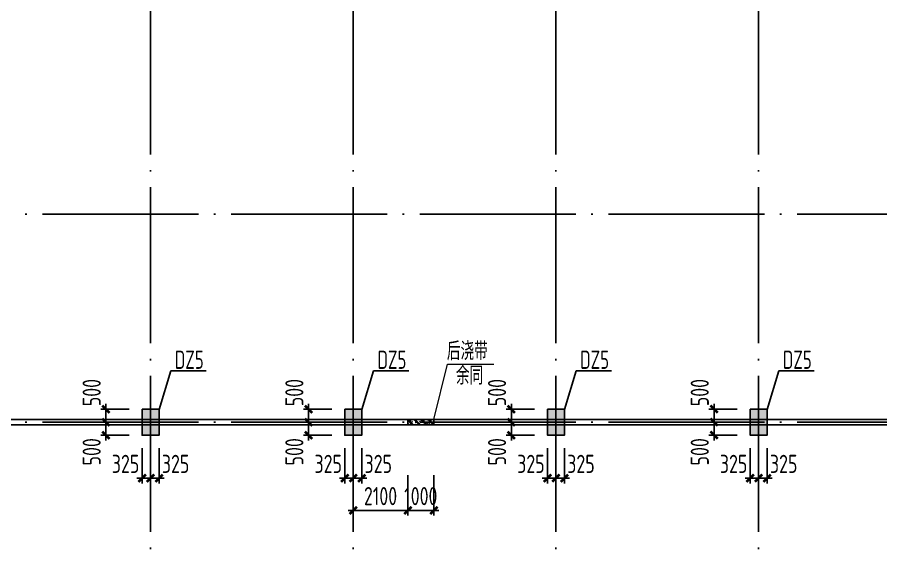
# Model space of a CAD drawing. Extents: x -2746917 to -971774, y -3334247 to -3250358.
# Drawn here: x -2254099 to -2237485, y -3295263 to -3284886 of the extents above; entities that cross this region are included whole.
import ezdxf

# ---------------------------------------------------------------- set-up
doc = ezdxf.new("R2010")
doc.units = 0
doc.header["$LTSCALE"] = 1000
doc.header["$MEASUREMENT"] = 0
doc.header["$PDMODE"] = 35
doc.linetypes.add('DOTE', pattern=[2.42, 2, -0.2, 0.02, -0.2])
doc.layers.get('0').update_dxf_attribs({"linetype": 'CONTINUOUS'})
doc.layers.get('Defpoints').update_dxf_attribs({"linetype": 'CONTINUOUS'})
for name, color, linetype in [('AXIS', 253, 'DOTE'), ('BEAM_CON', 4, 'CONTINUOUS'), ('COLU', 7, 'CONTINUOUS'), ('DIM', 3, 'CONTINUOUS'), ('HATCH', 254, 'CONTINUOUS'), ('NUM', 7, 'CONTINUOUS'), ('TEXT', 7, 'CONTINUOUS')]:
    doc.layers.add(name, color=color, linetype=linetype)
doc.styles.add('TSSD_Dimension', font='tssdeng.shx', dxfattribs={"width": 0.75, "bigfont": 'Hztxt.shx'})
doc.styles.add('TSSD_Norm', font='tssdeng.shx', dxfattribs={"width": 0.75, "bigfont": 'hztxt.shx'})
doc.styles.add('TSSD_Rein', font='Tssdeng.shx', dxfattribs={"width": 0.75, "bigfont": 'hztxt.shx'})
doc.dimstyles.new('TSSD_200_100', dxfattribs={"dimtxt": 350, "dimasz": 100, "dimexe": 100, "dimexo": 250, "dimgap": 100, "dimtad": 1, "dimdec": 0, "dimlfac": 2, "dimzin": 0, "dimdsep": 46, "dimtxsty": 'TSSD_Dimension', "dimblk": 'ARCHTICK', "dimcen": 0, "dimdle": 100, "dimclrt": 7, "dimadec": 0, "dimazin": 0, "dimtfac": 1, "dimtdec": 0, "dimtix": 1, "dimtmove": 2, "dimatfit": 3, "dimfxl": 1, "dimtolj": 1, "dimtzin": 0, "dimarcsym": 0})

# ---------------------------------------------------------------- blocks, each defined once
blk = doc.blocks.new('_ArchTick')
at = {"color": 0, "const_width": 0.5}
blk.add_lwpolyline([(-0.71, -0.71), (0.71, 0.71)], dxfattribs=at)
blk = doc.blocks.new('*D1648')
at = {"layer": 'Defpoints', "color": 0, "ltscale": 1.5}
for p in [(-2251696, -3292425), (-2252392, -3292675), (-2251696, -3292675)]:
    blk.add_point(p, dxfattribs=at)
at = {"layer": 'DIM', "color": 0, "lineweight": -2, "ltscale": 1.5}
for p, q in [((-2252392, -3292325), (-2252392, -3292775)), ((-2251946, -3292425), (-2252492, -3292425)), ((-2251946, -3292675), (-2252492, -3292675))]:
    blk.add_line(p, q, dxfattribs=at)
at = {"layer": 'DIM', "color": 0, "lineweight": -2, "ltscale": 1.5, "xscale": 100, "yscale": 100, "zscale": 100}
for p, rotation in [((-2252392, -3292425), 90), ((-2252392, -3292675), 270)]:
    blk.add_blockref('_ArchTick', p, dxfattribs=dict(at, rotation=rotation))
at = {"layer": 'DIM', "color": 7, "ltscale": 1.5, "insert": (-2252667, -3292106), "char_height": 350, "attachment_point": 5, "rotation": 90, "style": 'TSSD_Dimension'}
blk.add_mtext('\\A1;500', dxfattribs=at)
blk = doc.blocks.new('*D1649')
at = {"layer": 'Defpoints', "color": 0, "ltscale": 1.5}
for p in [(-2251696, -3292675), (-2252392, -3292925), (-2251696, -3292925)]:
    blk.add_point(p, dxfattribs=at)
at = {"layer": 'DIM', "color": 0, "lineweight": -2, "ltscale": 1.5}
for p, q in [((-2252392, -3292575), (-2252392, -3293025)), ((-2251946, -3292675), (-2252492, -3292675)), ((-2251946, -3292925), (-2252492, -3292925))]:
    blk.add_line(p, q, dxfattribs=at)
at = {"layer": 'DIM', "color": 0, "lineweight": -2, "ltscale": 1.5, "xscale": 100, "yscale": 100, "zscale": 100}
for p, rotation in [((-2252392, -3292675), 90), ((-2252392, -3292925), 270)]:
    blk.add_blockref('_ArchTick', p, dxfattribs=dict(at, rotation=rotation))
at = {"layer": 'DIM', "color": 7, "ltscale": 1.5, "insert": (-2252667, -3293245), "char_height": 350, "attachment_point": 5, "rotation": 90, "style": 'TSSD_Dimension'}
blk.add_mtext('\\A1;500', dxfattribs=at)
blk = doc.blocks.new('*D1650')
at = {"layer": 'Defpoints', "color": 0, "ltscale": 1.5}
for p in [(-2251696, -3292925), (-2251534, -3292925), (-2251534, -3293752)]:
    blk.add_point(p, dxfattribs=at)
at = {"layer": 'DIM', "color": 0, "lineweight": -2, "ltscale": 1.5}
for p, q in [((-2251696, -3293175), (-2251696, -3293852)), ((-2251534, -3293175), (-2251534, -3293852)), ((-2251696, -3293752), (-2251796, -3293752)), ((-2251696, -3293752), (-2251534, -3293752)), ((-2251534, -3293752), (-2251434, -3293752))]:
    blk.add_line(p, q, dxfattribs=at)
at = {"layer": 'DIM', "color": 0, "lineweight": -2, "ltscale": 1.5, "xscale": 100, "yscale": 100, "zscale": 100}
blk.add_blockref('_ArchTick', (-2251696, -3293752), dxfattribs=at)
at = {"layer": 'DIM', "color": 0, "lineweight": -2, "ltscale": 1.5, "xscale": 100, "yscale": 100, "zscale": 100, "rotation": 180}
blk.add_blockref('_ArchTick', (-2251534, -3293752), dxfattribs=at)
at = {"layer": 'DIM', "color": 7, "ltscale": 1.5, "insert": (-2252015, -3293477), "char_height": 350, "attachment_point": 5, "style": 'TSSD_Dimension'}
blk.add_mtext('\\A1;325', dxfattribs=at)
blk = doc.blocks.new('*D1651')
at = {"layer": 'Defpoints', "color": 0, "ltscale": 1.5}
for p in [(-2251534, -3292925), (-2251371, -3292925), (-2251371, -3293752)]:
    blk.add_point(p, dxfattribs=at)
at = {"layer": 'DIM', "color": 0, "lineweight": -2, "ltscale": 1.5}
for p, q in [((-2251534, -3293175), (-2251534, -3293852)), ((-2251371, -3293175), (-2251371, -3293852)), ((-2251534, -3293752), (-2251634, -3293752)), ((-2251534, -3293752), (-2251371, -3293752)), ((-2251371, -3293752), (-2251271, -3293752))]:
    blk.add_line(p, q, dxfattribs=at)
at = {"layer": 'DIM', "color": 0, "lineweight": -2, "ltscale": 1.5, "xscale": 100, "yscale": 100, "zscale": 100}
blk.add_blockref('_ArchTick', (-2251534, -3293752), dxfattribs=at)
at = {"layer": 'DIM', "color": 0, "lineweight": -2, "ltscale": 1.5, "xscale": 100, "yscale": 100, "zscale": 100, "rotation": 180}
blk.add_blockref('_ArchTick', (-2251371, -3293752), dxfattribs=at)
at = {"layer": 'DIM', "color": 7, "ltscale": 1.5, "insert": (-2251052, -3293477), "char_height": 350, "attachment_point": 5, "style": 'TSSD_Dimension'}
blk.add_mtext('\\A1;325', dxfattribs=at)
blk = doc.blocks.new('*D1660')
at = {"layer": 'Defpoints', "color": 0, "ltscale": 1.5}
for p in [(-2247796, -3292425), (-2248492, -3292675), (-2247796, -3292675)]:
    blk.add_point(p, dxfattribs=at)
at = {"layer": 'DIM', "color": 0, "lineweight": -2, "ltscale": 1.5}
for p, q in [((-2248492, -3292325), (-2248492, -3292775)), ((-2248046, -3292425), (-2248592, -3292425)), ((-2248046, -3292675), (-2248592, -3292675))]:
    blk.add_line(p, q, dxfattribs=at)
at = {"layer": 'DIM', "color": 0, "lineweight": -2, "ltscale": 1.5, "xscale": 100, "yscale": 100, "zscale": 100}
for p, rotation in [((-2248492, -3292425), 90), ((-2248492, -3292675), 270)]:
    blk.add_blockref('_ArchTick', p, dxfattribs=dict(at, rotation=rotation))
at = {"layer": 'DIM', "color": 7, "ltscale": 1.5, "insert": (-2248767, -3292106), "char_height": 350, "attachment_point": 5, "rotation": 90, "style": 'TSSD_Dimension'}
blk.add_mtext('\\A1;500', dxfattribs=at)
blk = doc.blocks.new('*D1661')
at = {"layer": 'Defpoints', "color": 0, "ltscale": 1.5}
for p in [(-2247796, -3292675), (-2248492, -3292925), (-2247796, -3292925)]:
    blk.add_point(p, dxfattribs=at)
at = {"layer": 'DIM', "color": 0, "lineweight": -2, "ltscale": 1.5}
for p, q in [((-2248492, -3292575), (-2248492, -3293025)), ((-2248046, -3292675), (-2248592, -3292675)), ((-2248046, -3292925), (-2248592, -3292925))]:
    blk.add_line(p, q, dxfattribs=at)
at = {"layer": 'DIM', "color": 0, "lineweight": -2, "ltscale": 1.5, "xscale": 100, "yscale": 100, "zscale": 100}
for p, rotation in [((-2248492, -3292675), 90), ((-2248492, -3292925), 270)]:
    blk.add_blockref('_ArchTick', p, dxfattribs=dict(at, rotation=rotation))
at = {"layer": 'DIM', "color": 7, "ltscale": 1.5, "insert": (-2248767, -3293245), "char_height": 350, "attachment_point": 5, "rotation": 90, "style": 'TSSD_Dimension'}
blk.add_mtext('\\A1;500', dxfattribs=at)
blk = doc.blocks.new('*D1662')
at = {"layer": 'Defpoints', "color": 0, "ltscale": 1.5}
for p in [(-2247796, -3292925), (-2247634, -3292925), (-2247634, -3293752)]:
    blk.add_point(p, dxfattribs=at)
at = {"layer": 'DIM', "color": 0, "lineweight": -2, "ltscale": 1.5}
for p, q in [((-2247796, -3293175), (-2247796, -3293852)), ((-2247634, -3293175), (-2247634, -3293852)), ((-2247796, -3293752), (-2247896, -3293752)), ((-2247796, -3293752), (-2247634, -3293752)), ((-2247634, -3293752), (-2247534, -3293752))]:
    blk.add_line(p, q, dxfattribs=at)
at = {"layer": 'DIM', "color": 0, "lineweight": -2, "ltscale": 1.5, "xscale": 100, "yscale": 100, "zscale": 100}
blk.add_blockref('_ArchTick', (-2247796, -3293752), dxfattribs=at)
at = {"layer": 'DIM', "color": 0, "lineweight": -2, "ltscale": 1.5, "xscale": 100, "yscale": 100, "zscale": 100, "rotation": 180}
blk.add_blockref('_ArchTick', (-2247634, -3293752), dxfattribs=at)
at = {"layer": 'DIM', "color": 7, "ltscale": 1.5, "insert": (-2248115, -3293477), "char_height": 350, "attachment_point": 5, "style": 'TSSD_Dimension'}
blk.add_mtext('\\A1;325', dxfattribs=at)
blk = doc.blocks.new('*D1663')
at = {"layer": 'Defpoints', "color": 0, "ltscale": 1.5}
for p in [(-2247634, -3292925), (-2247471, -3292925), (-2247471, -3293752)]:
    blk.add_point(p, dxfattribs=at)
at = {"layer": 'DIM', "color": 0, "lineweight": -2, "ltscale": 1.5}
for p, q in [((-2247634, -3293175), (-2247634, -3293852)), ((-2247471, -3293175), (-2247471, -3293852)), ((-2247634, -3293752), (-2247734, -3293752)), ((-2247634, -3293752), (-2247471, -3293752)), ((-2247471, -3293752), (-2247371, -3293752))]:
    blk.add_line(p, q, dxfattribs=at)
at = {"layer": 'DIM', "color": 0, "lineweight": -2, "ltscale": 1.5, "xscale": 100, "yscale": 100, "zscale": 100}
blk.add_blockref('_ArchTick', (-2247634, -3293752), dxfattribs=at)
at = {"layer": 'DIM', "color": 0, "lineweight": -2, "ltscale": 1.5, "xscale": 100, "yscale": 100, "zscale": 100, "rotation": 180}
blk.add_blockref('_ArchTick', (-2247471, -3293752), dxfattribs=at)
at = {"layer": 'DIM', "color": 7, "ltscale": 1.5, "insert": (-2247152, -3293477), "char_height": 350, "attachment_point": 5, "style": 'TSSD_Dimension'}
blk.add_mtext('\\A1;325', dxfattribs=at)
blk = doc.blocks.new('*D1672')
at = {"layer": 'Defpoints', "color": 0, "ltscale": 1.5}
for p in [(-2243896, -3292425), (-2244592, -3292675), (-2243896, -3292675)]:
    blk.add_point(p, dxfattribs=at)
at = {"layer": 'DIM', "color": 0, "lineweight": -2, "ltscale": 1.5}
for p, q in [((-2244592, -3292325), (-2244592, -3292775)), ((-2244146, -3292425), (-2244692, -3292425)), ((-2244146, -3292675), (-2244692, -3292675))]:
    blk.add_line(p, q, dxfattribs=at)
at = {"layer": 'DIM', "color": 0, "lineweight": -2, "ltscale": 1.5, "xscale": 100, "yscale": 100, "zscale": 100}
for p, rotation in [((-2244592, -3292425), 90), ((-2244592, -3292675), 270)]:
    blk.add_blockref('_ArchTick', p, dxfattribs=dict(at, rotation=rotation))
at = {"layer": 'DIM', "color": 7, "ltscale": 1.5, "insert": (-2244867, -3292106), "char_height": 350, "attachment_point": 5, "rotation": 90, "style": 'TSSD_Dimension'}
blk.add_mtext('\\A1;500', dxfattribs=at)
blk = doc.blocks.new('*D1673')
at = {"layer": 'Defpoints', "color": 0, "ltscale": 1.5}
for p in [(-2243896, -3292675), (-2244592, -3292925), (-2243896, -3292925)]:
    blk.add_point(p, dxfattribs=at)
at = {"layer": 'DIM', "color": 0, "lineweight": -2, "ltscale": 1.5}
for p, q in [((-2244592, -3292575), (-2244592, -3293025)), ((-2244146, -3292675), (-2244692, -3292675)), ((-2244146, -3292925), (-2244692, -3292925))]:
    blk.add_line(p, q, dxfattribs=at)
at = {"layer": 'DIM', "color": 0, "lineweight": -2, "ltscale": 1.5, "xscale": 100, "yscale": 100, "zscale": 100}
for p, rotation in [((-2244592, -3292675), 90), ((-2244592, -3292925), 270)]:
    blk.add_blockref('_ArchTick', p, dxfattribs=dict(at, rotation=rotation))
at = {"layer": 'DIM', "color": 7, "ltscale": 1.5, "insert": (-2244867, -3293245), "char_height": 350, "attachment_point": 5, "rotation": 90, "style": 'TSSD_Dimension'}
blk.add_mtext('\\A1;500', dxfattribs=at)
blk = doc.blocks.new('*D1674')
at = {"layer": 'Defpoints', "color": 0, "ltscale": 1.5}
for p in [(-2243896, -3292925), (-2243734, -3292925), (-2243734, -3293752)]:
    blk.add_point(p, dxfattribs=at)
at = {"layer": 'DIM', "color": 0, "lineweight": -2, "ltscale": 1.5}
for p, q in [((-2243896, -3293175), (-2243896, -3293852)), ((-2243734, -3293175), (-2243734, -3293852)), ((-2243896, -3293752), (-2243996, -3293752)), ((-2243896, -3293752), (-2243734, -3293752)), ((-2243734, -3293752), (-2243634, -3293752))]:
    blk.add_line(p, q, dxfattribs=at)
at = {"layer": 'DIM', "color": 0, "lineweight": -2, "ltscale": 1.5, "xscale": 100, "yscale": 100, "zscale": 100}
blk.add_blockref('_ArchTick', (-2243896, -3293752), dxfattribs=at)
at = {"layer": 'DIM', "color": 0, "lineweight": -2, "ltscale": 1.5, "xscale": 100, "yscale": 100, "zscale": 100, "rotation": 180}
blk.add_blockref('_ArchTick', (-2243734, -3293752), dxfattribs=at)
at = {"layer": 'DIM', "color": 7, "ltscale": 1.5, "insert": (-2244215, -3293477), "char_height": 350, "attachment_point": 5, "style": 'TSSD_Dimension'}
blk.add_mtext('\\A1;325', dxfattribs=at)
blk = doc.blocks.new('*D1675')
at = {"layer": 'Defpoints', "color": 0, "ltscale": 1.5}
for p in [(-2243734, -3292925), (-2243571, -3292925), (-2243571, -3293752)]:
    blk.add_point(p, dxfattribs=at)
at = {"layer": 'DIM', "color": 0, "lineweight": -2, "ltscale": 1.5}
for p, q in [((-2243734, -3293175), (-2243734, -3293852)), ((-2243571, -3293175), (-2243571, -3293852)), ((-2243734, -3293752), (-2243834, -3293752)), ((-2243734, -3293752), (-2243571, -3293752)), ((-2243571, -3293752), (-2243471, -3293752))]:
    blk.add_line(p, q, dxfattribs=at)
at = {"layer": 'DIM', "color": 0, "lineweight": -2, "ltscale": 1.5, "xscale": 100, "yscale": 100, "zscale": 100}
blk.add_blockref('_ArchTick', (-2243734, -3293752), dxfattribs=at)
at = {"layer": 'DIM', "color": 0, "lineweight": -2, "ltscale": 1.5, "xscale": 100, "yscale": 100, "zscale": 100, "rotation": 180}
blk.add_blockref('_ArchTick', (-2243571, -3293752), dxfattribs=at)
at = {"layer": 'DIM', "color": 7, "ltscale": 1.5, "insert": (-2243252, -3293477), "char_height": 350, "attachment_point": 5, "style": 'TSSD_Dimension'}
blk.add_mtext('\\A1;325', dxfattribs=at)
blk = doc.blocks.new('*D1684')
at = {"layer": 'Defpoints', "color": 0, "ltscale": 1.5}
for p in [(-2239996, -3292425), (-2240692, -3292675), (-2239996, -3292675)]:
    blk.add_point(p, dxfattribs=at)
at = {"layer": 'DIM', "color": 0, "lineweight": -2, "ltscale": 1.5}
for p, q in [((-2240692, -3292325), (-2240692, -3292775)), ((-2240246, -3292425), (-2240792, -3292425)), ((-2240246, -3292675), (-2240792, -3292675))]:
    blk.add_line(p, q, dxfattribs=at)
at = {"layer": 'DIM', "color": 0, "lineweight": -2, "ltscale": 1.5, "xscale": 100, "yscale": 100, "zscale": 100}
for p, rotation in [((-2240692, -3292425), 90), ((-2240692, -3292675), 270)]:
    blk.add_blockref('_ArchTick', p, dxfattribs=dict(at, rotation=rotation))
at = {"layer": 'DIM', "color": 7, "ltscale": 1.5, "insert": (-2240967, -3292106), "char_height": 350, "attachment_point": 5, "rotation": 90, "style": 'TSSD_Dimension'}
blk.add_mtext('\\A1;500', dxfattribs=at)
blk = doc.blocks.new('*D1685')
at = {"layer": 'Defpoints', "color": 0, "ltscale": 1.5}
for p in [(-2239996, -3292675), (-2240692, -3292925), (-2239996, -3292925)]:
    blk.add_point(p, dxfattribs=at)
at = {"layer": 'DIM', "color": 0, "lineweight": -2, "ltscale": 1.5}
for p, q in [((-2240692, -3292575), (-2240692, -3293025)), ((-2240246, -3292675), (-2240792, -3292675)), ((-2240246, -3292925), (-2240792, -3292925))]:
    blk.add_line(p, q, dxfattribs=at)
at = {"layer": 'DIM', "color": 0, "lineweight": -2, "ltscale": 1.5, "xscale": 100, "yscale": 100, "zscale": 100}
for p, rotation in [((-2240692, -3292675), 90), ((-2240692, -3292925), 270)]:
    blk.add_blockref('_ArchTick', p, dxfattribs=dict(at, rotation=rotation))
at = {"layer": 'DIM', "color": 7, "ltscale": 1.5, "insert": (-2240967, -3293245), "char_height": 350, "attachment_point": 5, "rotation": 90, "style": 'TSSD_Dimension'}
blk.add_mtext('\\A1;500', dxfattribs=at)
blk = doc.blocks.new('*D1686')
at = {"layer": 'Defpoints', "color": 0, "ltscale": 1.5}
for p in [(-2239996, -3292925), (-2239834, -3292925), (-2239834, -3293752)]:
    blk.add_point(p, dxfattribs=at)
at = {"layer": 'DIM', "color": 0, "lineweight": -2, "ltscale": 1.5}
for p, q in [((-2239996, -3293175), (-2239996, -3293852)), ((-2239834, -3293175), (-2239834, -3293852)), ((-2239996, -3293752), (-2240096, -3293752)), ((-2239996, -3293752), (-2239834, -3293752)), ((-2239834, -3293752), (-2239734, -3293752))]:
    blk.add_line(p, q, dxfattribs=at)
at = {"layer": 'DIM', "color": 0, "lineweight": -2, "ltscale": 1.5, "xscale": 100, "yscale": 100, "zscale": 100}
blk.add_blockref('_ArchTick', (-2239996, -3293752), dxfattribs=at)
at = {"layer": 'DIM', "color": 0, "lineweight": -2, "ltscale": 1.5, "xscale": 100, "yscale": 100, "zscale": 100, "rotation": 180}
blk.add_blockref('_ArchTick', (-2239834, -3293752), dxfattribs=at)
at = {"layer": 'DIM', "color": 7, "ltscale": 1.5, "insert": (-2240315, -3293477), "char_height": 350, "attachment_point": 5, "style": 'TSSD_Dimension'}
blk.add_mtext('\\A1;325', dxfattribs=at)
blk = doc.blocks.new('*D1687')
at = {"layer": 'Defpoints', "color": 0, "ltscale": 1.5}
for p in [(-2239834, -3292925), (-2239671, -3292925), (-2239671, -3293752)]:
    blk.add_point(p, dxfattribs=at)
at = {"layer": 'DIM', "color": 0, "lineweight": -2, "ltscale": 1.5}
for p, q in [((-2239834, -3293175), (-2239834, -3293852)), ((-2239671, -3293175), (-2239671, -3293852)), ((-2239834, -3293752), (-2239934, -3293752)), ((-2239834, -3293752), (-2239671, -3293752)), ((-2239671, -3293752), (-2239571, -3293752))]:
    blk.add_line(p, q, dxfattribs=at)
at = {"layer": 'DIM', "color": 0, "lineweight": -2, "ltscale": 1.5, "xscale": 100, "yscale": 100, "zscale": 100}
blk.add_blockref('_ArchTick', (-2239834, -3293752), dxfattribs=at)
at = {"layer": 'DIM', "color": 0, "lineweight": -2, "ltscale": 1.5, "xscale": 100, "yscale": 100, "zscale": 100, "rotation": 180}
blk.add_blockref('_ArchTick', (-2239671, -3293752), dxfattribs=at)
at = {"layer": 'DIM', "color": 7, "ltscale": 1.5, "insert": (-2239352, -3293477), "char_height": 350, "attachment_point": 5, "style": 'TSSD_Dimension'}
blk.add_mtext('\\A1;325', dxfattribs=at)
blk = doc.blocks.new('*D2610')
at = {"layer": 'Defpoints', "color": 0, "ltscale": 1.5}
for p in [(-2247634, -3293445), (-2246584, -3293445), (-2246584, -3294372)]:
    blk.add_point(p, dxfattribs=at)
at = {"layer": 'DIM', "color": 0, "lineweight": -2, "ltscale": 1.5}
for p, q in [((-2247634, -3293695), (-2247634, -3294472)), ((-2246584, -3293695), (-2246584, -3294472)), ((-2247734, -3294372), (-2246484, -3294372))]:
    blk.add_line(p, q, dxfattribs=at)
at = {"layer": 'DIM', "color": 0, "lineweight": -2, "ltscale": 1.5, "xscale": 100, "yscale": 100, "zscale": 100, "rotation": 180}
blk.add_blockref('_ArchTick', (-2247634, -3294372), dxfattribs=at)
at = {"layer": 'DIM', "color": 0, "lineweight": -2, "ltscale": 1.5, "xscale": 100, "yscale": 100, "zscale": 100}
blk.add_blockref('_ArchTick', (-2246584, -3294372), dxfattribs=at)
at = {"layer": 'DIM', "color": 7, "ltscale": 1.5, "insert": (-2247109, -3294097), "char_height": 350, "attachment_point": 5, "style": 'TSSD_Dimension'}
blk.add_mtext('\\A1;2100', dxfattribs=at)
blk = doc.blocks.new('*D2611')
at = {"layer": 'Defpoints', "color": 0, "ltscale": 1.5}
for p in [(-2246584, -3293445), (-2246084, -3293445), (-2246084, -3294372)]:
    blk.add_point(p, dxfattribs=at)
at = {"layer": 'DIM', "color": 0, "lineweight": -2, "ltscale": 1.5}
for p, q in [((-2246584, -3293695), (-2246584, -3294472)), ((-2246084, -3293695), (-2246084, -3294472)), ((-2246584, -3294372), (-2246684, -3294372)), ((-2246584, -3294372), (-2246084, -3294372)), ((-2246084, -3294372), (-2245984, -3294372))]:
    blk.add_line(p, q, dxfattribs=at)
at = {"layer": 'DIM', "color": 0, "lineweight": -2, "ltscale": 1.5, "xscale": 100, "yscale": 100, "zscale": 100}
blk.add_blockref('_ArchTick', (-2246584, -3294372), dxfattribs=at)
at = {"layer": 'DIM', "color": 0, "lineweight": -2, "ltscale": 1.5, "xscale": 100, "yscale": 100, "zscale": 100, "rotation": 180}
blk.add_blockref('_ArchTick', (-2246084, -3294372), dxfattribs=at)
at = {"layer": 'DIM', "color": 7, "ltscale": 1.5, "insert": (-2246334, -3294097), "char_height": 350, "attachment_point": 5, "style": 'TSSD_Dimension'}
blk.add_mtext('\\A1;1000', dxfattribs=at)

msp = doc.modelspace()

# ---------------------------------------------------------------- hatches: boundary and pattern name
at = {"layer": 'COLU', "ltscale": 1.5}
h = msp.add_hatch(color=256, dxfattribs=at)
h.paths.add_polyline_path([(-2224113.71, -3284562.84), (-2224463.71, -3284562.84), (-2224463.71, -3284787.84), (-2224113.71, -3284787.84)])
h.paths.add_polyline_path([(-2224113.71, -3288562.84), (-2224463.71, -3288562.84), (-2224463.71, -3288787.84), (-2224113.71, -3288787.84)])
h.paths.add_polyline_path([(-2224113.71, -3296562.84), (-2224463.71, -3296562.84), (-2224463.71, -3296787.84), (-2224113.71, -3296787.84)])
h.paths.add_polyline_path([(-2228321.21, -3304795.34), (-2227946.21, -3304795.34), (-2227946.21, -3304245.34), (-2228321.21, -3304245.34)])
h.paths.add_polyline_path([(-2228296.21, -3292425.34), (-2227971.21, -3292425.34), (-2227971.21, -3292925.34), (-2228296.21, -3292925.34)])
h.paths.add_polyline_path([(-2228321.21, -3280555.34), (-2227946.21, -3280555.34), (-2227946.21, -3281105.34), (-2228321.21, -3281105.34)])
h.paths.add_polyline_path([(-2232221.21, -3304795.34), (-2231846.21, -3304795.34), (-2231846.21, -3304245.34), (-2232221.21, -3304245.34)])
h.paths.add_polyline_path([(-2232196.21, -3292425.34), (-2231871.21, -3292425.34), (-2231871.21, -3292925.34), (-2232196.21, -3292925.34)])
h.paths.add_polyline_path([(-2232221.21, -3280555.34), (-2231846.21, -3280555.34), (-2231846.21, -3281105.34), (-2232221.21, -3281105.34)])
h.paths.add_polyline_path([(-2236121.21, -3304795.34), (-2235746.21, -3304795.34), (-2235746.21, -3304245.34), (-2236121.21, -3304245.34)])
h.paths.add_polyline_path([(-2236096.21, -3292425.34), (-2235771.21, -3292425.34), (-2235771.21, -3292925.34), (-2236096.21, -3292925.34)])
h.paths.add_polyline_path([(-2236121.21, -3280555.34), (-2235746.21, -3280555.34), (-2235746.21, -3281105.34), (-2236121.21, -3281105.34)])
h.paths.add_polyline_path([(-2240021.21, -3304795.34), (-2239646.21, -3304795.34), (-2239646.21, -3304245.34), (-2240021.21, -3304245.34)])
h.paths.add_polyline_path([(-2239996.21, -3292425.34), (-2239671.21, -3292425.34), (-2239671.21, -3292925.34), (-2239996.21, -3292925.34)])
h.paths.add_polyline_path([(-2240021.21, -3280555.34), (-2239646.21, -3280555.34), (-2239646.21, -3281105.34), (-2240021.21, -3281105.34)])
h.paths.add_polyline_path([(-2243921.21, -3304795.34), (-2243546.21, -3304795.34), (-2243546.21, -3304245.34), (-2243921.21, -3304245.34)])
h.paths.add_polyline_path([(-2243896.21, -3292425.34), (-2243571.21, -3292425.34), (-2243571.21, -3292925.34), (-2243896.21, -3292925.34)])
h.paths.add_polyline_path([(-2243921.21, -3280555.34), (-2243546.21, -3280555.34), (-2243546.21, -3281105.34), (-2243921.21, -3281105.34)])
h.paths.add_polyline_path([(-2247821.21, -3304795.34), (-2247446.21, -3304795.34), (-2247446.21, -3304245.34), (-2247821.21, -3304245.34)])
h.paths.add_polyline_path([(-2247796.21, -3292425.34), (-2247471.21, -3292425.34), (-2247471.21, -3292925.34), (-2247796.21, -3292925.34)])
h.paths.add_polyline_path([(-2247821.21, -3280555.34), (-2247446.21, -3280555.34), (-2247446.21, -3281105.34), (-2247821.21, -3281105.34)])
h.paths.add_polyline_path([(-2251721.21, -3304795.34), (-2251346.21, -3304795.34), (-2251346.21, -3304245.34), (-2251721.21, -3304245.34)])
h.paths.add_polyline_path([(-2251696.21, -3292425.34), (-2251371.21, -3292425.34), (-2251371.21, -3292925.34), (-2251696.21, -3292925.34)])
h.paths.add_polyline_path([(-2251721.21, -3280555.34), (-2251346.21, -3280555.34), (-2251346.21, -3281105.34), (-2251721.21, -3281105.34)])
h.paths.add_polyline_path([(-2255621.21, -3304795.34), (-2255246.21, -3304795.34), (-2255246.21, -3304245.34), (-2255621.21, -3304245.34)])
h.paths.add_polyline_path([(-2255596.21, -3292425.34), (-2255271.21, -3292425.34), (-2255271.21, -3292925.34), (-2255596.21, -3292925.34)])
h.paths.add_polyline_path([(-2255621.21, -3280555.34), (-2255246.21, -3280555.34), (-2255246.21, -3281105.34), (-2255621.21, -3281105.34)])
h.paths.add_polyline_path([(-2224113.71, -3280555.34), (-2224463.71, -3280555.34), (-2224463.71, -3281105.34), (-2224113.71, -3281105.34)])
h.paths.add_polyline_path([(-2224113.71, -3300562.84), (-2224463.71, -3300562.84), (-2224463.71, -3300787.84), (-2224113.71, -3300787.84)])
h.paths.add_polyline_path([(-2224113.71, -3304795.34), (-2224463.71, -3304795.34), (-2224463.71, -3304245.34), (-2224113.71, -3304245.34)])
h.paths.add_polyline_path([(-2224113.71, -3292925.34), (-2224463.71, -3292925.34), (-2224463.71, -3292425.34), (-2224113.71, -3292425.34)])
h.paths.add_polyline_path([(-2259521.21, -3304795.34), (-2259146.21, -3304795.34), (-2259146.21, -3304245.34), (-2259521.21, -3304245.34)])
h.paths.add_polyline_path([(-2267253.71, -3300562.84), (-2266903.71, -3300562.84), (-2266903.71, -3300787.84), (-2267253.71, -3300787.84)])
h.paths.add_polyline_path([(-2267253.71, -3296562.84), (-2266903.71, -3296562.84), (-2266903.71, -3296787.84), (-2267253.71, -3296787.84)])
h.paths.add_polyline_path([(-2267253.71, -3288562.84), (-2266903.71, -3288562.84), (-2266903.71, -3288787.84), (-2267253.71, -3288787.84)])
h.paths.add_polyline_path([(-2263421.21, -3304795.34), (-2263046.21, -3304795.34), (-2263046.21, -3304245.34), (-2263421.21, -3304245.34)])
h.paths.add_polyline_path([(-2267253.71, -3304795.34), (-2266903.71, -3304795.34), (-2266903.71, -3304245.34), (-2267253.71, -3304245.34)])
h.paths.add_polyline_path([(-2259496.21, -3292425.34), (-2259171.21, -3292425.34), (-2259171.21, -3292925.34), (-2259496.21, -3292925.34)])
h.paths.add_polyline_path([(-2259521.21, -3280555.34), (-2259146.21, -3280555.34), (-2259146.21, -3281105.34), (-2259521.21, -3281105.34)])
h.paths.add_polyline_path([(-2263396.21, -3292425.34), (-2263071.21, -3292425.34), (-2263071.21, -3292925.34), (-2263396.21, -3292925.34)])
h.paths.add_polyline_path([(-2267253.71, -3292925.34), (-2266903.71, -3292925.34), (-2266903.71, -3292425.34), (-2267253.71, -3292425.34)])
h.paths.add_polyline_path([(-2267253.71, -3284562.84), (-2266903.71, -3284562.84), (-2266903.71, -3284787.84), (-2267253.71, -3284787.84)])
h.paths.add_polyline_path([(-2263421.21, -3280555.34), (-2263046.21, -3280555.34), (-2263046.21, -3281105.34), (-2263421.21, -3281105.34)])
h.paths.add_polyline_path([(-2267253.71, -3280555.34), (-2266903.71, -3280555.34), (-2266903.71, -3281105.34), (-2267253.71, -3281105.34)])
at = {"layer": 'HATCH', "ltscale": 1.5}
h = msp.add_hatch(dxfattribs=at)
h.set_pattern_fill('SECOND_CONCRETE', color=256, scale=10, angle=-90, style=0)
h.set_pattern_definition([(320, (492272.665, -4808632.35), (-6.2752135, -71.7260183), [7.5, -82.5]), (265, (492272.665, -4808632.35), (75.2192134, 13.8751334), [6, -66]), (10.4514, (492272.14, -4808638.33), (68.9439542, -57.8509382), [6.374019, -70.1142112]), (316.1842, (492292.665, -4808632.35), (-16.5519014, -106.7241049), [11.25, -123.75]), (6.6356, (492291.29, -4808641.25), (97.411787, -93.4662706), [9.5610288, -105.1713]), (261.1842, (492292.67, -4808632.35), (97.41186, -93.4661945), [9, -99]), (291, (492287.665, -4808642.35), (-40.2618891, -59.6907052), [7.5, -82.5]), (236, (492287.665, -4808642.35), (72.5150045, -24.3315332), [6, -66]), (341.4514, (492284.31, -4808647.33), (32.2530497, -84.0222629), [6.374019, -70.1142112]), (315, (492272.665, -4808632.35), (67.351921, 67.351921), []), (315, (492272.665, -4808657.25), (67.351921, 67.351921), [])])
h.paths.add_polyline_path([(-2246583.71, -3292725.34), (-2246083.71, -3292725.34), (-2246083.71, -3292625.34), (-2246583.71, -3292625.34)])

# ---------------------------------------------------------------- linework, layer by layer
at = {"lineweight": 5, "ltscale": 1.5}
for p, q in [((-2246083.71, -3292625.34), (-2245819.92, -3291560.53)), ((-2245819.92, -3291560.53), (-2244931.44, -3291560.53))]:
    msp.add_line(p, q, dxfattribs=at)
at = {"ltscale": 1.5}
msp.add_lwpolyline([(-2246083.71, -3292625.34), (-2246083.71, -3292725.34), (-2246583.71, -3292725.34), (-2246583.71, -3292625.34)], close=True, dxfattribs=at)
at = {"layer": 'AXIS', "ltscale": 1.5}
for p, q in [((-2251533.71, -3305675.34), (-2251533.71, -3279675.34)), ((-2247633.71, -3305675.34), (-2247633.71, -3279675.34)), ((-2243733.71, -3305675.34), (-2243733.71, -3279675.34)), ((-2239833.71, -3305675.34), (-2239833.71, -3279675.34)), ((-2268133.71, -3288675.34), (-2223233.71, -3288675.34)), ((-2268133.71, -3292675.34), (-2223233.71, -3292675.34))]:
    msp.add_line(p, q, dxfattribs=at)
at = {"layer": 'BEAM_CON', "ltscale": 1.5}
for p, q in [((-2266903.71, -3292625.34), (-2224463.71, -3292625.34)), ((-2266903.71, -3292725.34), (-2224463.71, -3292725.34))]:
    msp.add_line(p, q, dxfattribs=at)
at = {"layer": 'COLU', "ltscale": 1.5}
for points in [[(-2251696.21, -3292425.34), (-2251371.21, -3292425.34), (-2251371.21, -3292925.34), (-2251696.21, -3292925.34)], [(-2247796.21, -3292425.34), (-2247471.21, -3292425.34), (-2247471.21, -3292925.34), (-2247796.21, -3292925.34)], [(-2243896.21, -3292425.34), (-2243571.21, -3292425.34), (-2243571.21, -3292925.34), (-2243896.21, -3292925.34)], [(-2239996.21, -3292425.34), (-2239671.21, -3292425.34), (-2239671.21, -3292925.34), (-2239996.21, -3292925.34)]]:
    msp.add_lwpolyline(points, close=True, dxfattribs=at)
at = {"layer": 'NUM'}
for p, q in [((-2251371.21, -3292430.34), (-2251142.39, -3291684.19)), ((-2251142.39, -3291684.19), (-2250463.58, -3291684.19)), ((-2247471.21, -3292430.34), (-2247242.39, -3291684.19)), ((-2247242.39, -3291684.19), (-2246563.58, -3291684.19)), ((-2243571.21, -3292430.34), (-2243342.39, -3291684.19)), ((-2243342.39, -3291684.19), (-2242663.58, -3291684.19)), ((-2239671.21, -3292430.34), (-2239442.39, -3291684.19)), ((-2239442.39, -3291684.19), (-2238763.58, -3291684.19))]:
    msp.add_line(p, q, dxfattribs=at)

# ---------------------------------------------------------------- texts
at = {"layer": 'TEXT', "lineweight": 5, "ltscale": 1.5, "style": 'TSSD_Norm', "width": 0.75}
for s, p in [('后浇带', (-2245832.27, -3291481.85)), ('余同', (-2245658.28, -3291951.01))]:
    msp.add_text(s, height=350, dxfattribs=at).set_placement(p)
at = {"layer": 'TEXT', "lineweight": 5, "style": 'TSSD_Rein', "width": 0.7}
for p in [(-2251068.21, -3291649.18), (-2247168.21, -3291649.18), (-2243268.21, -3291649.18), (-2239368.21, -3291649.18)]:
    msp.add_text('DZ5', height=350, dxfattribs=at).set_placement(p)

# ---------------------------------------------------------------- dimensions: what is measured, and where the dimension line sits
at = {"layer": 'DIM', "ltscale": 1.5}
for base, p1, p2, picture, middle in [((-2252391.71, -3292675.34), (-2251696.21, -3292425.34), (-2251696.21, -3292675.34), '*D1648', (-2252666.71, -3292106.08)), ((-2248491.71, -3292675.34), (-2247796.21, -3292425.34), (-2247796.21, -3292675.34), '*D1660', (-2248766.71, -3292106.08)), ((-2244591.71, -3292675.34), (-2243896.21, -3292425.34), (-2243896.21, -3292675.34), '*D1672', (-2244866.71, -3292106.08)), ((-2240691.71, -3292675.34), (-2239996.21, -3292425.34), (-2239996.21, -3292675.34), '*D1684', (-2240966.71, -3292106.08)), ((-2252391.71, -3292925.34), (-2251696.21, -3292675.34), (-2251696.21, -3292925.34), '*D1649', (-2252666.71, -3293244.61)), ((-2248491.71, -3292925.34), (-2247796.21, -3292675.34), (-2247796.21, -3292925.34), '*D1661', (-2248766.71, -3293244.61)), ((-2244591.71, -3292925.34), (-2243896.21, -3292675.34), (-2243896.21, -3292925.34), '*D1673', (-2244866.71, -3293244.61)), ((-2240691.71, -3292925.34), (-2239996.21, -3292675.34), (-2239996.21, -3292925.34), '*D1685', (-2240966.71, -3293244.61))]:
    dim = msp.add_linear_dim(base=base, p1=p1, p2=p2, angle=90, dimstyle='TSSD_200_100', dxfattribs=at)
    dim.commit()
    dim.dimension.update_dxf_attribs({"geometry": picture, "text_midpoint": middle, "dimtype": 160})
for base, p1, p2, picture, middle in [((-2251533.71, -3293751.7), (-2251696.21, -3292925.34), (-2251533.71, -3292925.34), '*D1650', (-2252015.47, -3293476.7)), ((-2251371.21, -3293751.7), (-2251533.71, -3292925.34), (-2251371.21, -3292925.34), '*D1651', (-2251051.94, -3293476.7)), ((-2247633.71, -3293751.7), (-2247796.21, -3292925.34), (-2247633.71, -3292925.34), '*D1662', (-2248115.47, -3293476.7)), ((-2247471.21, -3293751.7), (-2247633.71, -3292925.34), (-2247471.21, -3292925.34), '*D1663', (-2247151.94, -3293476.7)), ((-2243733.71, -3293751.7), (-2243896.21, -3292925.34), (-2243733.71, -3292925.34), '*D1674', (-2244215.47, -3293476.7)), ((-2243571.21, -3293751.7), (-2243733.71, -3292925.34), (-2243571.21, -3292925.34), '*D1675', (-2243251.94, -3293476.7)), ((-2239833.71, -3293751.7), (-2239996.21, -3292925.34), (-2239833.71, -3292925.34), '*D1686', (-2240315.47, -3293476.7)), ((-2239671.21, -3293751.7), (-2239833.71, -3292925.34), (-2239671.21, -3292925.34), '*D1687', (-2239351.94, -3293476.7))]:
    dim = msp.add_linear_dim(base=base, p1=p1, p2=p2, dimstyle='TSSD_200_100', dxfattribs=at)
    dim.commit()
    dim.dimension.update_dxf_attribs({"geometry": picture, "text_midpoint": middle, "dimtype": 160})
for base, p1, p2, picture, middle in [((-2246583.71, -3294372.28), (-2247633.71, -3293444.98), (-2246583.71, -3293444.98), '*D2610', (-2247108.71, -3294097.28)), ((-2246083.71, -3294372.28), (-2246583.71, -3293444.98), (-2246083.71, -3293444.98), '*D2611', (-2246333.71, -3294097.28))]:
    dim = msp.add_linear_dim(base=base, p1=p1, p2=p2, dimstyle='TSSD_200_100', dxfattribs=at)
    dim.commit()
    dim.dimension.update_dxf_attribs({"geometry": picture, "text_midpoint": middle})

doc.saveas('drawing.dxf')
